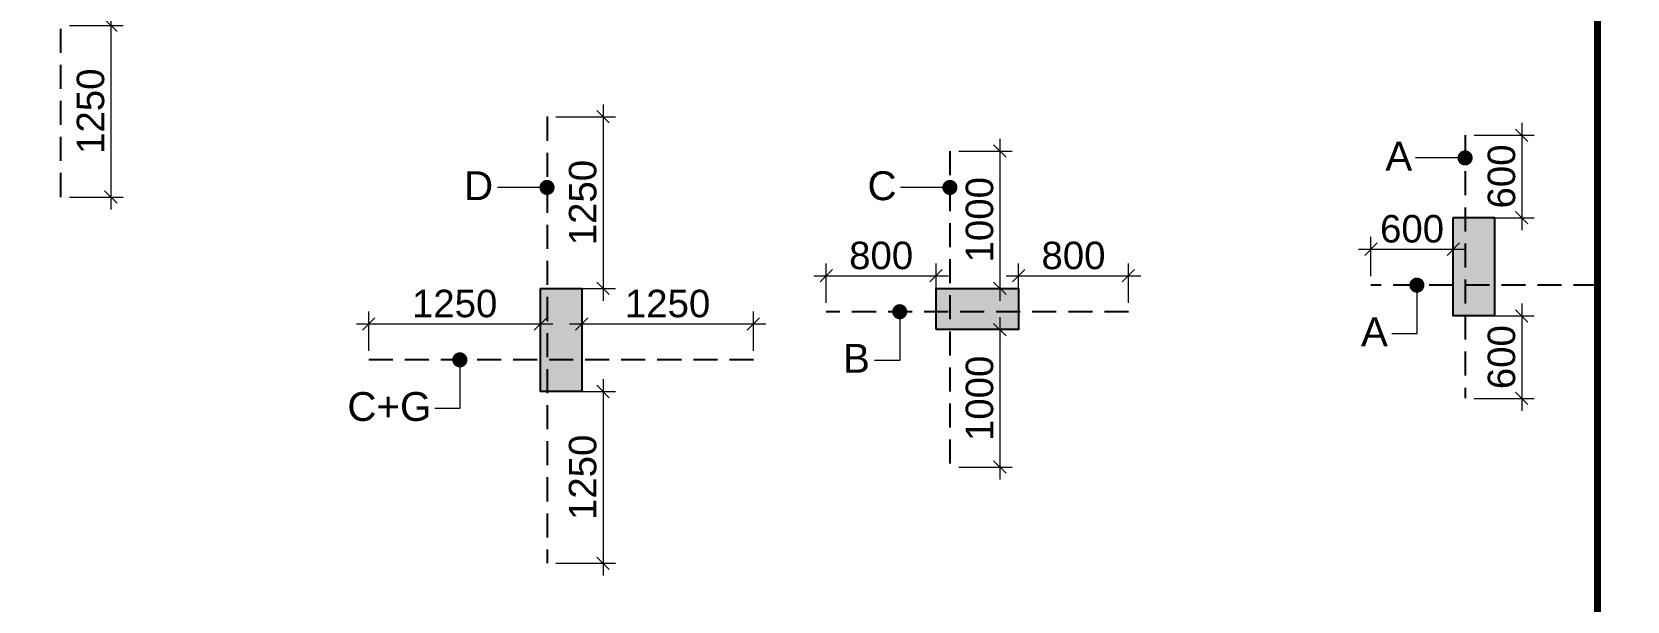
# Model space of a CAD drawing. Header units: millimetres. Extents: x 1123469 to 1883119, y -126924 to 196924.
# Drawn here: x 1529276 to 1540889, y 133464 to 137606 of the extents above; entities that cross this region are included whole.
import ezdxf

# ---------------------------------------------------------------- set-up
doc = ezdxf.new("R2010")
doc.units = ezdxf.units.MM
doc.header["$LTSCALE"] = 500
doc.header["$MEASUREMENT"] = 0
doc.header["$PDMODE"] = 34
doc.linetypes.add('CONTINOUS', pattern=[0])
doc.linetypes.add('HIDDEN', pattern=[0.375, 0.25, -0.125])
doc.layers.get('Defpoints').update_dxf_attribs({"lineweight": 0})
for name, color, linetype, lineweight in [('ARWO', 1, 'Continuous', 18), ('CUT OUT', 1, 'Continuous', 13), ('FOOTING', 1, 'Continuous', 15), ('S - SUNK', 251, 'Continuous', 0), ('TOWER COL HATCH', 253, 'Continuous', 20)]:
    doc.layers.add(name, color=color, linetype=linetype, lineweight=lineweight)
for name, color, linetype in [('COL. DIM', 3, 'Continuous'), ('reinf.', 4, 'Continuous'), ('TEXT 1', 1, 'Continuous'), ('TOWER AREA COLUMN.', 6, 'Continuous')]:
    doc.layers.add(name, color=color, linetype=linetype)
doc.styles.add('3mm', font='arial.ttf')
doc.dimstyles.new('PARAMVEER', dxfattribs={"dimtxt": 200, "dimasz": 100, "dimexe": 0, "dimexo": 25, "dimgap": 10, "dimtad": 1, "dimdec": 0, "dimrnd": 5, "dimzin": 0, "dimdsep": 46, "dimtxsty": '3mm', "dimblk": 'OBLIQUE', "dimcen": 0.09, "dimdle": 75, "dimclrd": 1, "dimclre": 1, "dimclrt": 3, "dimadec": 0, "dimazin": 0, "dimtfac": 1, "dimtdec": 0, "dimtmove": 1, "dimatfit": 3, "dimfxl": 100, "dimtolj": 1, "dimtzin": 0, "dimlwd": 18, "dimlwe": 5, "dimarcsym": 0})
doc.dimstyles.new('PARAMVEER BEAM', dxfattribs={"dimtxt": 200, "dimasz": 100, "dimexe": 0, "dimexo": 0, "dimgap": 10, "dimtad": 1, "dimdec": 0, "dimzin": 0, "dimdsep": 46, "dimtxsty": '3mm', "dimblk": 'ARCHTICK', "dimcen": 0.09, "dimdle": 75, "dimclrd": 1, "dimclre": 1, "dimclrt": 3, "dimadec": 0, "dimazin": 0, "dimtfac": 1, "dimtdec": 0, "dimtmove": 1, "dimatfit": 3, "dimfxl": 100, "dimtolj": 1, "dimtzin": 0, "dimlwd": 18, "dimlwe": 5, "dimarcsym": 0})

# ---------------------------------------------------------------- blocks, each defined once
blk = doc.blocks.new('3tgra')
at = {"layer": 'TOWER COL HATCH'}
h = blk.add_hatch(color=253, dxfattribs=at)
h.dxf.hatch_style = 1
h.paths.add_polyline_path([(1365941, 73232), (1365641, 73232), (1365641, 72517), (1365941, 72517)])
h = blk.add_hatch(color=253, dxfattribs=at)
h.dxf.hatch_style = 1
h.paths.add_polyline_path([(1369706, 72417), (1369706, 72717), (1369106, 72717), (1369106, 72417)])
h = blk.add_hatch(color=253, dxfattribs=at)
h.dxf.hatch_style = 1
h.paths.add_polyline_path([(1372586, 72717), (1372286, 72717), (1372286, 71967), (1372586, 71967)])
at = {"layer": 'TOWER AREA COLUMN.', "color": 4}
for points in [[(1365941, 73232), (1365641, 73232), (1365641, 72517), (1365941, 72517)], [(1369706, 72417), (1369706, 72717), (1369106, 72717), (1369106, 72417)], [(1372586, 72717), (1372286, 72717), (1372286, 71967), (1372586, 71967)]]:
    blk.add_lwpolyline(points, close=True, dxfattribs=at)
blk = doc.blocks.new('_Oblique')
at = {"color": 0, "linetype": 'ByBlock', "lineweight": -2}
blk.add_line((-0.5, -0.5), (0.5, 0.5), dxfattribs=at)
blk = doc.blocks.new('*D1025')
at = {"layer": 'COL. DIM', "color": 1, "lineweight": 18, "ltscale": 10, "transparency": 16777216}
blk.add_line((1529851, 137744), (1529851, 136314), dxfattribs=at)
at = {"layer": 'COL. DIM', "color": 1, "linetype": 'CONTINOUS', "lineweight": 5, "ltscale": 10, "transparency": 16777216}
for p, q in [((1529550, 137654), (1529941, 137654)), ((1529550, 136404), (1529941, 136404))]:
    blk.add_line(p, q, dxfattribs=at)
at = {"layer": 'Defpoints', "color": 0, "ltscale": 10, "transparency": 16777216}
for p in [(1529485, 137654), (1529485, 136404), (1529851, 136404)]:
    blk.add_point(p, dxfattribs=at)
at = {"layer": 'COL. DIM', "color": 1, "lineweight": 18, "ltscale": 10, "transparency": 16777216, "xscale": 90, "yscale": 90, "zscale": 90}
for p, rotation in [((1529851, 137654), 90), ((1529851, 136404), 270)]:
    blk.add_blockref('_Oblique', p, dxfattribs=dict(at, rotation=rotation))
at = {"layer": 'COL. DIM', "color": 3, "ltscale": 10, "transparency": 16777216, "insert": (1529704, 137029), "char_height": 200, "attachment_point": 5, "rotation": 90, "style": '3mm'}
blk.add_mtext('\\A1;1250', dxfattribs=at)
blk = doc.blocks.new('*D1029')
at = {"layer": 'COL. DIM', "color": 1, "linetype": 'CONTINOUS', "lineweight": 5, "ltscale": 10, "transparency": 16777216}
for p, q in [((1539775, 135539), (1540213, 135539)), ((1539775, 134939), (1540213, 134939))]:
    blk.add_line(p, q, dxfattribs=at)
at = {"layer": 'COL. DIM', "color": 1, "lineweight": 18, "ltscale": 10, "transparency": 16777216}
blk.add_line((1540123, 135629), (1540123, 134849), dxfattribs=at)
at = {"layer": 'Defpoints', "color": 0, "ltscale": 10, "transparency": 16777216}
for p in [(1539710, 135539), (1539710, 134939), (1540123, 134939)]:
    blk.add_point(p, dxfattribs=at)
at = {"layer": 'COL. DIM', "color": 1, "lineweight": 18, "ltscale": 10, "transparency": 16777216, "xscale": 90, "yscale": 90, "zscale": 90}
for p, rotation in [((1540123, 135539), 90), ((1540123, 134939), 270)]:
    blk.add_blockref('_Oblique', p, dxfattribs=dict(at, rotation=rotation))
at = {"layer": 'COL. DIM', "color": 3, "ltscale": 10, "transparency": 16777216, "insert": (1539976, 135239), "char_height": 200, "attachment_point": 5, "rotation": 90, "style": '3mm'}
blk.add_mtext('\\A1;600', dxfattribs=at)
blk = doc.blocks.new('_ArchTick')
at = {"color": 0, "linetype": 'ByBlock', "const_width": 0.15}
blk.add_lwpolyline([(-0.5, -0.5), (0.5, 0.5)], dxfattribs=at)
blk = doc.blocks.new('*D1030')
at = {"layer": 'COL. DIM', "color": 1, "linetype": 'CONTINOUS', "lineweight": 5, "ltscale": 10, "transparency": 16777216}
for p, q in [((1539024, 135828), (1539024, 136115)), ((1539624, 135828), (1539624, 136115))]:
    blk.add_line(p, q, dxfattribs=at)
at = {"layer": 'COL. DIM', "color": 1, "lineweight": 18, "ltscale": 10, "transparency": 16777216}
blk.add_line((1538934, 136025), (1539714, 136025), dxfattribs=at)
at = {"layer": 'Defpoints', "color": 0, "ltscale": 10, "transparency": 16777216}
for p in [(1539624, 136025), (1539024, 135763), (1539624, 135763)]:
    blk.add_point(p, dxfattribs=at)
at = {"layer": 'COL. DIM', "color": 1, "lineweight": 18, "ltscale": 10, "transparency": 16777216, "xscale": 90, "yscale": 90, "zscale": 90, "rotation": 180}
blk.add_blockref('_Oblique', (1539024, 136025), dxfattribs=at)
at = {"layer": 'COL. DIM', "color": 1, "lineweight": 18, "ltscale": 10, "transparency": 16777216, "xscale": 90, "yscale": 90, "zscale": 90}
blk.add_blockref('_Oblique', (1539624, 136025), dxfattribs=at)
at = {"layer": 'COL. DIM', "color": 3, "ltscale": 10, "transparency": 16777216, "insert": (1539324, 136172), "char_height": 200, "attachment_point": 5, "style": '3mm'}
blk.add_mtext('\\A1;600', dxfattribs=at)
blk = doc.blocks.new('*D1031')
at = {"layer": 'COL. DIM', "color": 1, "lineweight": 18, "ltscale": 10, "transparency": 16777216}
blk.add_line((1540123, 136944), (1540123, 136164), dxfattribs=at)
at = {"layer": 'COL. DIM', "color": 1, "linetype": 'CONTINOUS', "lineweight": 5, "ltscale": 10, "transparency": 16777216}
for p, q in [((1539775, 136854), (1540213, 136854)), ((1539775, 136254), (1540213, 136254))]:
    blk.add_line(p, q, dxfattribs=at)
at = {"layer": 'Defpoints', "color": 0, "ltscale": 10, "transparency": 16777216}
for p in [(1539710, 136854), (1539710, 136254), (1540123, 136254)]:
    blk.add_point(p, dxfattribs=at)
at = {"layer": 'COL. DIM', "color": 1, "lineweight": 18, "ltscale": 10, "transparency": 16777216, "xscale": 90, "yscale": 90, "zscale": 90}
for p, rotation in [((1540123, 136854), 90), ((1540123, 136254), 270)]:
    blk.add_blockref('_Oblique', p, dxfattribs=dict(at, rotation=rotation))
at = {"layer": 'COL. DIM', "color": 3, "ltscale": 10, "transparency": 16777216, "insert": (1539976, 136554), "char_height": 200, "attachment_point": 5, "rotation": 90, "style": '3mm'}
blk.add_mtext('\\A1;600', dxfattribs=at)
blk = doc.blocks.new('*D1032')
at = {"layer": 'COL. DIM', "color": 1, "lineweight": 18, "ltscale": 10, "transparency": 16777216}
blk.add_line((1536323, 135529), (1536323, 134349), dxfattribs=at)
at = {"layer": 'COL. DIM', "color": 1, "linetype": 'CONTINOUS', "lineweight": 5, "ltscale": 10, "transparency": 16777216}
for p, q in [((1536024, 135439), (1536413, 135439)), ((1536024, 134439), (1536413, 134439))]:
    blk.add_line(p, q, dxfattribs=at)
at = {"layer": 'Defpoints', "color": 0, "ltscale": 10, "transparency": 16777216}
for p in [(1535959, 135439), (1535959, 134439), (1536323, 134439)]:
    blk.add_point(p, dxfattribs=at)
at = {"layer": 'COL. DIM', "color": 1, "lineweight": 18, "ltscale": 10, "transparency": 16777216, "xscale": 90, "yscale": 90, "zscale": 90}
for p, rotation in [((1536323, 135439), 90), ((1536323, 134439), 270)]:
    blk.add_blockref('_Oblique', p, dxfattribs=dict(at, rotation=rotation))
at = {"layer": 'COL. DIM', "color": 3, "ltscale": 10, "transparency": 16777216, "insert": (1536176, 134939), "char_height": 200, "attachment_point": 5, "rotation": 90, "style": '3mm'}
blk.add_mtext('\\A1;1000', dxfattribs=at)
blk = doc.blocks.new('*D1033')
at = {"layer": 'COL. DIM', "color": 1, "linetype": 'CONTINOUS', "lineweight": 5, "ltscale": 10, "transparency": 16777216}
for p, q in [((1535059, 135635), (1535059, 135921)), ((1535859, 135635), (1535859, 135921))]:
    blk.add_line(p, q, dxfattribs=at)
at = {"layer": 'COL. DIM', "color": 1, "lineweight": 18, "ltscale": 10, "transparency": 16777216}
blk.add_line((1534969, 135831), (1535949, 135831), dxfattribs=at)
at = {"layer": 'Defpoints', "color": 0, "ltscale": 10, "transparency": 16777216}
for p in [(1535859, 135831), (1535059, 135570), (1535859, 135570)]:
    blk.add_point(p, dxfattribs=at)
at = {"layer": 'COL. DIM', "color": 1, "lineweight": 18, "ltscale": 10, "transparency": 16777216, "xscale": 90, "yscale": 90, "zscale": 90, "rotation": 180}
blk.add_blockref('_Oblique', (1535059, 135831), dxfattribs=at)
at = {"layer": 'COL. DIM', "color": 1, "lineweight": 18, "ltscale": 10, "transparency": 16777216, "xscale": 90, "yscale": 90, "zscale": 90}
blk.add_blockref('_Oblique', (1535859, 135831), dxfattribs=at)
at = {"layer": 'COL. DIM', "color": 3, "ltscale": 10, "transparency": 16777216, "insert": (1535459, 135978), "char_height": 200, "attachment_point": 5, "style": '3mm'}
blk.add_mtext('\\A1;800', dxfattribs=at)
blk = doc.blocks.new('*D1034')
at = {"layer": 'COL. DIM', "color": 1, "lineweight": 18, "ltscale": 10, "transparency": 16777216}
blk.add_line((1536323, 136829), (1536323, 135649), dxfattribs=at)
at = {"layer": 'COL. DIM', "color": 1, "linetype": 'CONTINOUS', "lineweight": 5, "ltscale": 10, "transparency": 16777216}
for p, q in [((1536024, 136739), (1536413, 136739)), ((1536024, 135739), (1536413, 135739))]:
    blk.add_line(p, q, dxfattribs=at)
at = {"layer": 'Defpoints', "color": 0, "ltscale": 10, "transparency": 16777216}
for p in [(1535959, 136739), (1535959, 135739), (1536323, 135739)]:
    blk.add_point(p, dxfattribs=at)
at = {"layer": 'COL. DIM', "color": 1, "lineweight": 18, "ltscale": 10, "transparency": 16777216, "xscale": 90, "yscale": 90, "zscale": 90}
for p, rotation in [((1536323, 136739), 90), ((1536323, 135739), 270)]:
    blk.add_blockref('_Oblique', p, dxfattribs=dict(at, rotation=rotation))
at = {"layer": 'COL. DIM', "color": 3, "ltscale": 10, "transparency": 16777216, "insert": (1536176, 136239), "char_height": 200, "attachment_point": 5, "rotation": 90, "style": '3mm'}
blk.add_mtext('\\A1;1000', dxfattribs=at)
blk = doc.blocks.new('*D1035')
at = {"layer": 'COL. DIM', "color": 1, "linetype": 'CONTINOUS', "lineweight": 5, "ltscale": 10, "transparency": 16777216}
for p, q in [((1536459, 135635), (1536459, 135921)), ((1537259, 135635), (1537259, 135921))]:
    blk.add_line(p, q, dxfattribs=at)
at = {"layer": 'COL. DIM', "color": 1, "lineweight": 18, "ltscale": 10, "transparency": 16777216}
blk.add_line((1536369, 135831), (1537349, 135831), dxfattribs=at)
at = {"layer": 'Defpoints', "color": 0, "ltscale": 10, "transparency": 16777216}
for p in [(1537259, 135831), (1536459, 135570), (1537259, 135570)]:
    blk.add_point(p, dxfattribs=at)
at = {"layer": 'COL. DIM', "color": 1, "lineweight": 18, "ltscale": 10, "transparency": 16777216, "xscale": 90, "yscale": 90, "zscale": 90, "rotation": 180}
blk.add_blockref('_Oblique', (1536459, 135831), dxfattribs=at)
at = {"layer": 'COL. DIM', "color": 1, "lineweight": 18, "ltscale": 10, "transparency": 16777216, "xscale": 90, "yscale": 90, "zscale": 90}
blk.add_blockref('_Oblique', (1537259, 135831), dxfattribs=at)
at = {"layer": 'COL. DIM', "color": 3, "ltscale": 10, "transparency": 16777216, "insert": (1536859, 135978), "char_height": 200, "attachment_point": 5, "style": '3mm'}
blk.add_mtext('\\A1;800', dxfattribs=at)
blk = doc.blocks.new('*D1036')
at = {"layer": 'COL. DIM', "color": 1, "lineweight": 18, "ltscale": 10, "transparency": 16777216}
blk.add_line((1533434, 135079), (1533434, 133649), dxfattribs=at)
at = {"layer": 'COL. DIM', "color": 1, "linetype": 'CONTINOUS', "lineweight": 5, "ltscale": 10, "transparency": 16777216}
for p, q in [((1533091, 134989), (1533524, 134989)), ((1533091, 133739), (1533524, 133739))]:
    blk.add_line(p, q, dxfattribs=at)
at = {"layer": 'Defpoints', "color": 0, "ltscale": 10, "transparency": 16777216}
for p in [(1533026, 134989), (1533026, 133739), (1533434, 133739)]:
    blk.add_point(p, dxfattribs=at)
at = {"layer": 'COL. DIM', "color": 1, "lineweight": 18, "ltscale": 10, "transparency": 16777216, "xscale": 90, "yscale": 90, "zscale": 90}
for p, rotation in [((1533434, 134989), 90), ((1533434, 133739), 270)]:
    blk.add_blockref('_Oblique', p, dxfattribs=dict(at, rotation=rotation))
at = {"layer": 'COL. DIM', "color": 3, "ltscale": 10, "transparency": 16777216, "insert": (1533287, 134364), "char_height": 200, "attachment_point": 5, "rotation": 90, "style": '3mm'}
blk.add_mtext('\\A1;1250', dxfattribs=at)
blk = doc.blocks.new('*D1037')
at = {"layer": 'COL. DIM', "color": 1, "linetype": 'CONTINOUS', "lineweight": 5, "ltscale": 10, "transparency": 16777216}
for p, q in [((1531729, 135284), (1531729, 135571)), ((1532979, 135284), (1532979, 135571))]:
    blk.add_line(p, q, dxfattribs=at)
at = {"layer": 'COL. DIM', "color": 1, "lineweight": 18, "ltscale": 10, "transparency": 16777216}
blk.add_line((1531639, 135481), (1533069, 135481), dxfattribs=at)
at = {"layer": 'Defpoints', "color": 0, "ltscale": 10, "transparency": 16777216}
for p in [(1532979, 135481), (1531729, 135219), (1532979, 135219)]:
    blk.add_point(p, dxfattribs=at)
at = {"layer": 'COL. DIM', "color": 1, "lineweight": 18, "ltscale": 10, "transparency": 16777216, "xscale": 90, "yscale": 90, "zscale": 90, "rotation": 180}
blk.add_blockref('_Oblique', (1531729, 135481), dxfattribs=at)
at = {"layer": 'COL. DIM', "color": 1, "lineweight": 18, "ltscale": 10, "transparency": 16777216, "xscale": 90, "yscale": 90, "zscale": 90}
blk.add_blockref('_Oblique', (1532979, 135481), dxfattribs=at)
at = {"layer": 'COL. DIM', "color": 3, "ltscale": 10, "transparency": 16777216, "insert": (1532354, 135628), "char_height": 200, "attachment_point": 5, "style": '3mm'}
blk.add_mtext('\\A1;1250', dxfattribs=at)
blk = doc.blocks.new('*D1038')
at = {"layer": 'COL. DIM', "color": 1, "lineweight": 18, "ltscale": 10, "transparency": 16777216}
blk.add_line((1533434, 137079), (1533434, 135649), dxfattribs=at)
at = {"layer": 'COL. DIM', "color": 1, "linetype": 'CONTINOUS', "lineweight": 5, "ltscale": 10, "transparency": 16777216}
for p, q in [((1533091, 136989), (1533524, 136989)), ((1533091, 135739), (1533524, 135739))]:
    blk.add_line(p, q, dxfattribs=at)
at = {"layer": 'Defpoints', "color": 0, "ltscale": 10, "transparency": 16777216}
for p in [(1533026, 136989), (1533026, 135739), (1533434, 135739)]:
    blk.add_point(p, dxfattribs=at)
at = {"layer": 'COL. DIM', "color": 1, "lineweight": 18, "ltscale": 10, "transparency": 16777216, "xscale": 90, "yscale": 90, "zscale": 90}
for p, rotation in [((1533434, 136989), 90), ((1533434, 135739), 270)]:
    blk.add_blockref('_Oblique', p, dxfattribs=dict(at, rotation=rotation))
at = {"layer": 'COL. DIM', "color": 3, "ltscale": 10, "transparency": 16777216, "insert": (1533287, 136364), "char_height": 200, "attachment_point": 5, "rotation": 90, "style": '3mm'}
blk.add_mtext('\\A1;1250', dxfattribs=at)
blk = doc.blocks.new('*D1039')
at = {"layer": 'COL. DIM', "color": 1, "linetype": 'CONTINOUS', "lineweight": 5, "ltscale": 10, "transparency": 16777216}
for p, q in [((1533279, 135284), (1533279, 135571)), ((1534529, 135284), (1534529, 135571))]:
    blk.add_line(p, q, dxfattribs=at)
at = {"layer": 'COL. DIM', "color": 1, "lineweight": 18, "ltscale": 10, "transparency": 16777216}
blk.add_line((1533189, 135481), (1534619, 135481), dxfattribs=at)
at = {"layer": 'Defpoints', "color": 0, "ltscale": 10, "transparency": 16777216}
for p in [(1534529, 135481), (1533279, 135219), (1534529, 135219)]:
    blk.add_point(p, dxfattribs=at)
at = {"layer": 'COL. DIM', "color": 1, "lineweight": 18, "ltscale": 10, "transparency": 16777216, "xscale": 90, "yscale": 90, "zscale": 90, "rotation": 180}
blk.add_blockref('_Oblique', (1533279, 135481), dxfattribs=at)
at = {"layer": 'COL. DIM', "color": 1, "lineweight": 18, "ltscale": 10, "transparency": 16777216, "xscale": 90, "yscale": 90, "zscale": 90}
blk.add_blockref('_Oblique', (1534529, 135481), dxfattribs=at)
at = {"layer": 'COL. DIM', "color": 3, "ltscale": 10, "transparency": 16777216, "insert": (1533904, 135628), "char_height": 200, "attachment_point": 5, "style": '3mm'}
blk.add_mtext('\\A1;1250', dxfattribs=at)
blk = doc.blocks.new('*D2624')
at = {"layer": 'COL. DIM', "color": 1, "linetype": 'CONTINOUS', "lineweight": 5, "ltscale": 10, "transparency": 16777216}
for p, q in [((1726903, 142855), (1726903, 142349)), ((1727203, 141672), (1727203, 142529))]:
    blk.add_line(p, q, dxfattribs=at)
at = {"layer": 'COL. DIM', "color": 1, "lineweight": 18, "ltscale": 10, "transparency": 16777216}
blk.add_line((1726813, 142439), (1727293, 142439), dxfattribs=at)
at = {"layer": 'Defpoints', "color": 0, "ltscale": 10, "transparency": 16777216}
for p in [(1726903, 142920), (1727203, 142439), (1727203, 141607), (1405056, 139394), (1364891, 126979), (1364891, 124333)]:
    blk.add_point(p, dxfattribs=at)
at = {"layer": 'S - SUNK', "color": 1, "lineweight": 18, "ltscale": 10, "transparency": 16777216}
blk.add_line((1405131, 124333), (1364816, 124333), dxfattribs=at)
at = {"layer": 'S - SUNK', "color": 1, "lineweight": 5, "ltscale": 10, "transparency": 16777216}
for p, q in [((1364891, 124333), (1364891, 124333)), ((1405056, 124333), (1405056, 124333))]:
    blk.add_line(p, q, dxfattribs=at)
at = {"layer": 'COL. DIM', "color": 1, "lineweight": 18, "ltscale": 10, "transparency": 16777216, "xscale": 90, "yscale": 90, "zscale": 90, "rotation": 180}
blk.add_blockref('_Oblique', (1726903, 142439), dxfattribs=at)
at = {"layer": 'COL. DIM', "color": 1, "lineweight": 18, "ltscale": 10, "transparency": 16777216, "xscale": 90, "yscale": 90, "zscale": 90}
blk.add_blockref('_Oblique', (1727203, 142439), dxfattribs=at)
at = {"layer": 'S - SUNK', "color": 1, "lineweight": 18, "ltscale": 10, "transparency": 16777216, "xscale": 100, "yscale": 100, "zscale": 100, "rotation": 180}
blk.add_blockref('_Oblique', (1364891, 124333), dxfattribs=at)
at = {"layer": 'S - SUNK', "color": 1, "lineweight": 18, "ltscale": 10, "transparency": 16777216, "xscale": 100, "yscale": 100, "zscale": 100}
blk.add_blockref('_Oblique', (1405056, 124333), dxfattribs=at)
at = {"layer": 'COL. DIM', "color": 3, "ltscale": 10, "transparency": 16777216, "insert": (1727053, 142587), "char_height": 200, "attachment_point": 5, "style": '3mm'}
blk.add_mtext('\\A1;300', dxfattribs=at)
at = {"layer": 'S - SUNK', "color": 3, "ltscale": 10, "transparency": 16777216, "insert": (1384973, 124445), "char_height": 200, "attachment_point": 5, "style": '3mm'}
blk.add_mtext('\\A1;40165', dxfattribs=at)
blk = doc.blocks.new('*D2625')
at = {"layer": 'COL. DIM', "color": 1, "lineweight": 18, "ltscale": 10, "transparency": 16777216}
blk.add_line((1725456, 141997), (1725456, 141517), dxfattribs=at)
at = {"layer": 'COL. DIM', "color": 1, "linetype": 'CONTINOUS', "lineweight": 5, "ltscale": 10, "transparency": 16777216}
for p, q in [((1725012, 141907), (1725546, 141907)), ((1724393, 141607), (1725546, 141607))]:
    blk.add_line(p, q, dxfattribs=at)
at = {"layer": 'Defpoints', "color": 0, "ltscale": 10, "transparency": 16777216}
for p in [(1358872, 158914), (1431761, 158914), (1724947, 141907), (1724328, 141607), (1725456, 141607), (1442851, 126979)]:
    blk.add_point(p, dxfattribs=at)
at = {"layer": 'S - SUNK', "color": 1, "lineweight": 18, "ltscale": 10, "transparency": 16777216}
blk.add_line((1358872, 126904), (1358872, 158989), dxfattribs=at)
at = {"layer": 'S - SUNK', "color": 1, "lineweight": 5, "ltscale": 10, "transparency": 16777216}
for p, q in [((1358872, 158914), (1358872, 158914)), ((1358872, 126979), (1358872, 126979))]:
    blk.add_line(p, q, dxfattribs=at)
at = {"layer": 'COL. DIM', "color": 1, "lineweight": 18, "ltscale": 10, "transparency": 16777216, "xscale": 90, "yscale": 90, "zscale": 90}
for p, rotation in [((1725456, 141907), 90), ((1725456, 141607), 270)]:
    blk.add_blockref('_Oblique', p, dxfattribs=dict(at, rotation=rotation))
at = {"layer": 'S - SUNK', "color": 1, "lineweight": 18, "ltscale": 10, "transparency": 16777216, "xscale": 100, "yscale": 100, "zscale": 100}
for p, rotation in [((1358872, 158914), 90), ((1358872, 126979), 270)]:
    blk.add_blockref('_Oblique', p, dxfattribs=dict(at, rotation=rotation))
at = {"layer": 'COL. DIM', "color": 3, "ltscale": 10, "transparency": 16777216, "insert": (1725308, 141757), "char_height": 200, "attachment_point": 5, "rotation": 90, "style": '3mm'}
blk.add_mtext('\\A1;300', dxfattribs=at)
at = {"layer": 'S - SUNK', "color": 3, "ltscale": 10, "transparency": 16777216, "insert": (1358760, 142947), "char_height": 200, "attachment_point": 5, "rotation": 90, "style": '3mm'}
blk.add_mtext('\\A1;31935', dxfattribs=at)
blk = doc.blocks.new('*D3556')
at = {"layer": 'COL. DIM', "color": 1, "lineweight": 18, "ltscale": 10, "transparency": 16777216}
blk.add_line((1817174, 134748), (1817174, 133598), dxfattribs=at)
at = {"layer": 'COL. DIM', "color": 1, "linetype": 'CONTINOUS', "lineweight": 5, "ltscale": 10, "transparency": 16777216}
for p, q in [((1817864, 134658), (1817084, 134658)), ((1816402, 133688), (1817264, 133688))]:
    blk.add_line(p, q, dxfattribs=at)
at = {"layer": 'Defpoints', "color": 0, "ltscale": 10, "transparency": 16777216}
for p in [(1417088, 156599), (1417241, 156599), (1417241, 155194), (1817929, 134658), (1816337, 133688), (1817174, 133688)]:
    blk.add_point(p, dxfattribs=at)
at = {"layer": 'S - SUNK', "color": 1, "lineweight": 18, "ltscale": 10, "transparency": 16777216}
blk.add_line((1417088, 155119), (1417088, 156674), dxfattribs=at)
at = {"layer": 'S - SUNK', "color": 1, "lineweight": 5, "ltscale": 10, "transparency": 16777216}
for p, q in [((1417088, 156599), (1417088, 156599)), ((1417088, 155194), (1417088, 155194))]:
    blk.add_line(p, q, dxfattribs=at)
at = {"layer": 'COL. DIM', "color": 1, "lineweight": 18, "ltscale": 10, "transparency": 16777216, "xscale": 90, "yscale": 90, "zscale": 90}
for p, rotation in [((1817174, 134658), 90), ((1817174, 133688), 270)]:
    blk.add_blockref('_Oblique', p, dxfattribs=dict(at, rotation=rotation))
at = {"layer": 'S - SUNK', "color": 1, "lineweight": 18, "ltscale": 10, "transparency": 16777216, "xscale": 100, "yscale": 100, "zscale": 100}
for p, rotation in [((1417088, 156599), 90), ((1417088, 155194), 270)]:
    blk.add_blockref('_Oblique', p, dxfattribs=dict(at, rotation=rotation))
at = {"layer": 'COL. DIM', "color": 3, "ltscale": 10, "transparency": 16777216, "insert": (1817027, 134173), "char_height": 200, "attachment_point": 5, "rotation": 90, "style": '3mm'}
blk.add_mtext('\\A1;970', dxfattribs=at)
at = {"layer": 'S - SUNK', "color": 3, "ltscale": 10, "transparency": 16777216, "insert": (1416976, 155897), "char_height": 200, "attachment_point": 5, "rotation": 90, "style": '3mm'}
blk.add_mtext('\\A1;1405', dxfattribs=at)

msp = doc.modelspace()

# ---------------------------------------------------------------- linework, layer by layer
at = {"layer": 'FOOTING', "color": 3, "ltscale": 10, "const_width": 50}
msp.add_lwpolyline([(1488324.2, 155194.2), (1515064.2, 155194.2), (1515064.2, 156599.2), (1516759.3, 156599.2), (1516759.3, 157414.1), (1520709.3, 157414.1), (1520709.3, 158914.1), (1529584.3, 158914.1), (1529584.3, 148629.4), (1540674.2, 148629.4), (1540674.2, 126979.3), (1532119.2, 126979.3)], dxfattribs=at)
at = {"layer": 'reinf.', "color": 4, "linetype": 'HIDDEN', "ltscale": 1.4}
for p, q in [((1529485.1, 139204.3), (1529485.1, 136404.3)), ((1533026.4, 136989.3), (1533026.4, 133739.3)), ((1539710.2, 136854.3), (1539710.2, 134939.3)), ((1535959.4, 136739.3), (1535959.4, 134439.3)), ((1540674.2, 135763.1), (1539024.2, 135763.1)), ((1537259.2, 135569.7), (1535059.2, 135569.7)), ((1534529.3, 135219.4), (1531729.3, 135219.4))]:
    msp.add_line(p, q, dxfattribs=at)

# ---------------------------------------------------------------- block references
at = {"layer": 'CUT OUT', "color": 4, "xscale": -1}
msp.add_blockref('3tgra', (2905564.9, 63022.5), dxfattribs=at)

# ---------------------------------------------------------------- texts
at = {"layer": 'TEXT 1', "color": 2, "linetype": 'ByBlock', "style": '3mm'}
for s, p in [('A', (1539129.6, 136596.7, -0.1)), ('D', (1532422.6, 136381.7, -0.1)), ('C', (1535359.6, 136381.7, -0.1)), ('A', (1538952.3, 135318.5, -0.1)), ('B', (1535181.4, 135125, -0.1)), ('C+G', (1531572.9, 134774.8, -0.1))]:
    msp.add_text(s, height=210, dxfattribs=at).set_placement(p)

# ---------------------------------------------------------------- dimensions: what is measured, and where the dimension line sits
at = {"layer": 'COL. DIM', "color": 6, "ltscale": 10}
for base, p1, p2, picture, middle in [((1725455.6, 141607.5), (1724947.2, 141907.5), (1724328.3, 141607.5), '*D2625', (1725455.6, 141757.5)), ((1533434.5, 135739.3), (1533026.4, 136989.3), (1533026.4, 135739.3), '*D1038', (1533434.5, 136364.3)), ((1540122.7, 136254.3), (1539710.2, 136854.3), (1539710.2, 136254.3), '*D1031', (1540122.7, 136554.3)), ((1536322.9, 135739.3), (1535959.4, 136739.3), (1535959.4, 135739.3), '*D1034', (1536322.9, 136239.3))]:
    dim = msp.add_linear_dim(base=base, p1=p1, p2=p2, angle=90, dimstyle='PARAMVEER', override={"dimasz": 90, "dimexe": 90, "dimexo": 65, "dimgap": 45, "dimpost": '\\X', "dimdle": 90, "dimfxl": 0.18, "dimarcsym": 1}, dxfattribs=at)
    dim.commit()
    dim.dimension.update_dxf_attribs({"geometry": picture, "text_midpoint": middle, "dimtype": 160})
for base, p1, p2, angle, picture, middle in [((1817173.9, 133687.8), (1817928.7, 134657.8), (1816337.2, 133687.8), 90, '*D3556', (1817026.8, 134172.8)), ((1529851.1, 136404.3), (1529485.1, 137654.3), (1529485.1, 136404.3), 90, '*D1025', (1529703.9, 137029.3)), ((1532979.3, 135480.9), (1531729.3, 135219.4), (1532979.3, 135219.4), 0, '*D1037', (1532354.3, 135628)), ((1534529.3, 135480.9), (1533279.3, 135219.4), (1534529.3, 135219.4), 0, '*D1039', (1533904.3, 135628)), ((1536322.9, 134439.3), (1535959.4, 135439.3), (1535959.4, 134439.3), 90, '*D1032', (1536175.8, 134939.3)), ((1540122.7, 134939.3), (1539710.2, 135539.3), (1539710.2, 134939.3), 90, '*D1029', (1539975.6, 135239.3)), ((1533434.5, 133739.3), (1533026.4, 134989.3), (1533026.4, 133739.3), 90, '*D1036', (1533287.4, 134364.3))]:
    dim = msp.add_linear_dim(base=base, p1=p1, p2=p2, angle=angle, dimstyle='PARAMVEER', override={"dimasz": 90, "dimexe": 90, "dimexo": 65, "dimgap": 45, "dimpost": '\\X', "dimdle": 90, "dimfxl": 0.18, "dimarcsym": 1}, dxfattribs=at)
    dim.commit()
    dim.dimension.update_dxf_attribs({"geometry": picture, "text_midpoint": middle})
dim = msp.add_linear_dim(base=(1727203.3, 142439.5), p1=(1726903.3, 142920.3), p2=(1727203.3, 141607.5), dimstyle='PARAMVEER', override={"dimasz": 90, "dimexe": 90, "dimexo": 65, "dimgap": 45, "dimpost": '\\X', "dimdle": 90, "dimfxl": 0.18, "dimarcsym": 1}, dxfattribs=at)
dim.commit()
dim.dimension.update_dxf_attribs({"geometry": '*D2624', "text_midpoint": (1727053.3, 142439.5), "dimtype": 160})
for base, p1, p2, picture, middle in [((1539624.2, 136024.6), (1539024.2, 135763.1), (1539624.2, 135763.1), '*D1030', (1539324.2, 136171.7)), ((1535859.2, 135831.2), (1535059.2, 135569.7), (1535859.2, 135569.7), '*D1033', (1535459.2, 135978.3)), ((1537259.2, 135831.2), (1536459.2, 135569.7), (1537259.2, 135569.7), '*D1035', (1536859.2, 135978.3))]:
    dim = msp.add_linear_dim(base=base, p1=p1, p2=p2, dimstyle='PARAMVEER', override={"dimasz": 90, "dimexe": 90, "dimexo": 65, "dimgap": 45, "dimpost": '\\X', "dimdle": 90, "dimfxl": 0.18, "dimarcsym": 1}, dxfattribs=at)
    dim.commit()
    dim.dimension.update_dxf_attribs({"geometry": picture, "text_midpoint": middle})
at = {"layer": 'S - SUNK', "color": 4, "ltscale": 10}
for base, p1, p2, picture, middle in [((1358872.1, 158914.1), (1442850.6, 126979.3), (1431760.6, 158914.1), '*D2625', (1358759.9, 142946.7)), ((1417087.7, 156599.2), (1417240.6, 155194.2), (1417240.6, 156599.2), '*D3556', (1416975.6, 155896.7))]:
    dim = msp.add_linear_dim(base=base, p1=p1, p2=p2, angle=90, dimstyle='PARAMVEER', override={"dimpost": '\\X', "dimfxl": 0.15, "dimfxlon": 1, "dimarcsym": 1}, dxfattribs=at)
    dim.commit()
    dim.dimension.update_dxf_attribs({"geometry": picture, "text_midpoint": middle})
dim = msp.add_linear_dim(base=(1364890.6, 124332.9), p1=(1405055.6, 139394.2), p2=(1364890.6, 126979.3), dimstyle='PARAMVEER', override={"dimpost": '\\X', "dimfxl": 0.15, "dimfxlon": 1, "dimarcsym": 1}, dxfattribs=at)
dim.commit()
dim.dimension.update_dxf_attribs({"geometry": '*D2624', "text_midpoint": (1384973.1, 124445)})

# ---------------------------------------------------------------- leaders
at = {"layer": 'ARWO', "color": 1}
for points in [[(1539710.2, 136689), (1539349.8, 136689)], [(1533026.4, 136474), (1532665.9, 136474)], [(1535959.4, 136474), (1535598.9, 136474)], [(1539359.1, 135763.1), (1539359.1, 135408.3), (1539176.7, 135408.3)], [(1535594.1, 135569.7), (1535594.1, 135214.9), (1535411.7, 135214.9)], [(1532391.8, 135219.4), (1532391.8, 134864.6), (1532209.3, 134864.6)]]:
    msp.add_leader(points, dimstyle='PARAMVEER BEAM', override={"dimasz": 110, "dimtad": 0, "dimldrblk": 'Dot', "dimfxl": 0, "dimarcsym": 1}, dxfattribs=at)

doc.saveas('drawing.dxf')
